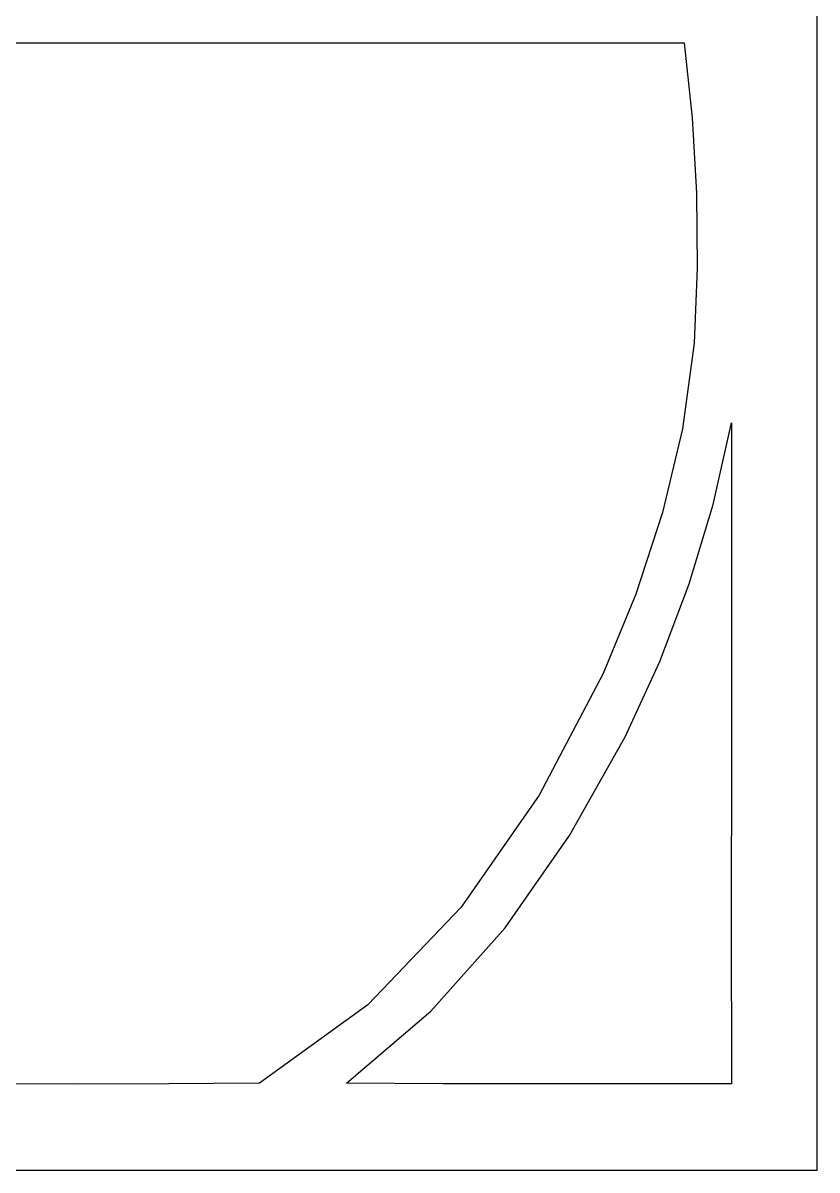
# Model space of a CAD drawing. Extents: x 0 to 72, y 0 to 127.
# Drawn here: x 41.42 to 72.1, y 50.46 to 94.81 of the extents above; entities that cross this region are included whole.
import ezdxf

# ---------------------------------------------------------------- set-up
doc = ezdxf.new("R2010")
doc.units = 0
doc.layers.add('Hacdc.withtext.simplified', color=7, linetype='CONTINUOUS')

msp = doc.modelspace()

# ---------------------------------------------------------------- linework, layer by layer
at = {"layer": 'Hacdc.withtext.simplified', "color": 7}
for p, q in [((72.095157, 88.549329), (72.095157, 107.592173)), ((72.095157, 88.549329), (72.095157, 107.592173)), ((36.326151, 94.035402), (43.991578, 94.035402)), ((36.326151, 94.035402), (43.991578, 94.035402)), ((43.991578, 94.035402), (51.651034, 94.035402)), ((43.991578, 94.035402), (51.651034, 94.035402)), ((51.651034, 94.035402), (59.306758, 94.035402)), ((51.651034, 94.035402), (59.306758, 94.035402)), ((59.306758, 94.035402), (66.960616, 94.035402)), ((59.306758, 94.035402), (66.960616, 94.035402)), ((66.960616, 94.035402), (67.272219, 91.138057)), ((66.960616, 94.035402), (67.272219, 91.138057)), ((67.272219, 91.138057), (67.439775, 88.232128)), ((67.272219, 91.138057), (67.439775, 88.232128)), ((72.095157, 69.506484), (72.095157, 88.549329)), ((72.095157, 69.506484), (72.095157, 88.549329)), ((67.439775, 88.232128), (67.463659, 85.325827)), ((67.439775, 88.232128), (67.463659, 85.325827)), ((67.463659, 85.325827), (67.344242, 82.428481)), ((67.463659, 85.325827), (67.344242, 82.428481)), ((67.344242, 82.428481), (66.896803, 79.11467)), ((67.344242, 82.428481), (66.896803, 79.11467)), ((66.896803, 79.11467), (66.129924, 75.876987)), ((66.896803, 79.11467), (66.129924, 75.876987)), ((68.078281, 76.197546), (68.792542, 79.345293)), ((68.078281, 76.197546), (68.792542, 79.345293)), ((68.792542, 79.345293), (68.789556, 72.956132)), ((68.792542, 79.345293), (68.789556, 72.956132)), ((66.129924, 75.876987), (65.091373, 72.724389)), ((66.129924, 75.876987), (65.091373, 72.724389)), ((67.152056, 73.119583), (68.078281, 76.197546)), ((67.152056, 73.119583), (68.078281, 76.197546)), ((66.018344, 70.122599), (67.152056, 73.119583)), ((66.018344, 70.122599), (67.152056, 73.119583)), ((68.789556, 72.956132), (68.784705, 66.570702)), ((68.789556, 72.956132), (68.784705, 66.570702)), ((65.091373, 72.724389), (63.828916, 69.665458)), ((65.091373, 72.724389), (63.828916, 69.665458)), ((64.680878, 67.217044), (66.018344, 70.122599)), ((64.680878, 67.217044), (66.018344, 70.122599)), ((63.828916, 69.665458), (61.365948, 64.960816)), ((63.828916, 69.665458), (61.365948, 64.960816)), ((72.095157, 50.464013), (72.095157, 69.506484)), ((72.095157, 50.464013), (72.095157, 69.506484)), ((62.535484, 63.399071), (64.680878, 67.217044)), ((62.535484, 63.399071), (64.680878, 67.217044)), ((68.784705, 66.570702), (68.783958, 60.186018)), ((68.784705, 66.570702), (68.783958, 60.186018)), ((61.365948, 64.960816), (58.343215, 60.628606)), ((61.365948, 64.960816), (58.343215, 60.628606)), ((60.044902, 59.829261), (62.535484, 63.399071)), ((60.044902, 59.829261), (62.535484, 63.399071)), ((58.343215, 60.628606), (54.745416, 56.853175)), ((58.343215, 60.628606), (54.745416, 56.853175)), ((68.783958, 60.186018), (68.792542, 53.79611)), ((68.783958, 60.186018), (68.792542, 53.79611)), ((57.182635, 56.604639), (60.044902, 59.829261)), ((57.182635, 56.604639), (60.044902, 59.829261)), ((54.745416, 56.853175), (50.556879, 53.819247)), ((54.745416, 56.853175), (50.556879, 53.819247)), ((53.922561, 53.819247), (57.182635, 56.604639)), ((53.922561, 53.819247), (57.182635, 56.604639)), ((43.558692, 53.784914), (40.059413, 53.793498)), ((43.558692, 53.784914), (40.059413, 53.793498)), ((47.057972, 53.793498), (43.558692, 53.784914)), ((47.057972, 53.793498), (43.558692, 53.784914)), ((50.556879, 53.819247), (47.057972, 53.793498)), ((50.556879, 53.819247), (47.057972, 53.793498)), ((47.057972, 53.793498), (47.057972, 53.793498)), ((47.057972, 53.793498), (47.057972, 53.793498)), ((57.642389, 53.79611), (53.922561, 53.819247)), ((57.642389, 53.79611), (53.922561, 53.819247)), ((61.357738, 53.790885), (57.642389, 53.79611)), ((61.357738, 53.790885), (57.642389, 53.79611)), ((65.073087, 53.793498), (61.357738, 53.790885)), ((65.073087, 53.793498), (61.357738, 53.790885)), ((68.792542, 53.79611), (65.073087, 53.793498)), ((68.792542, 53.79611), (65.073087, 53.793498)), ((68.792542, 53.79611), (68.792542, 53.79611)), ((68.792542, 53.79611), (68.792542, 53.79611)), ((36.304506, 50.464013), (54.199832, 50.464013)), ((36.304506, 50.464013), (54.199832, 50.464013)), ((54.199832, 50.464013), (72.095157, 50.464013)), ((54.199832, 50.464013), (72.095157, 50.464013))]:
    msp.add_line(p, q, dxfattribs=at)

doc.saveas('drawing.dxf')
